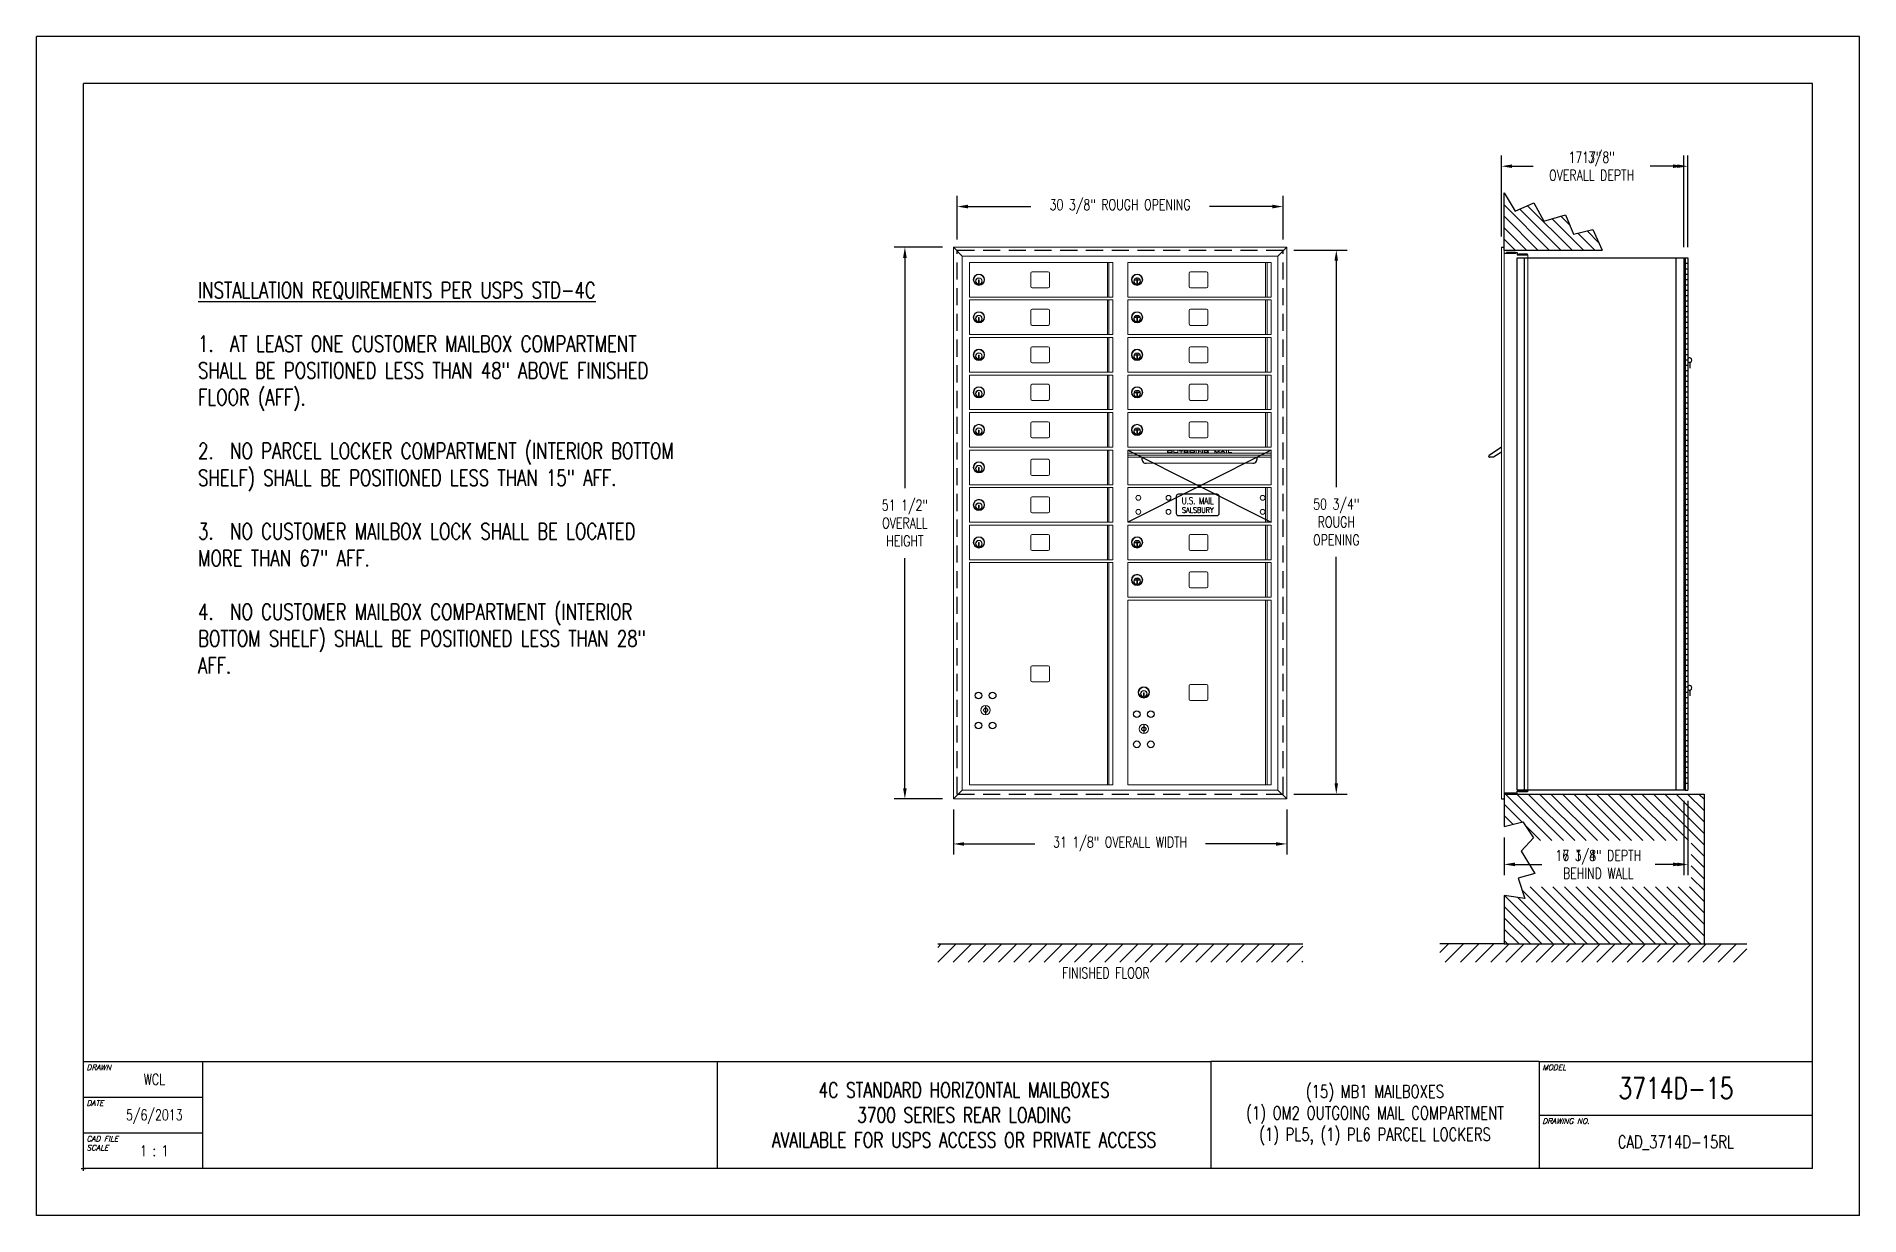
# Model space of a CAD drawing. Header units: inches. Extents: x 0 to 170, y 0 to 110.
import ezdxf
from ezdxf.enums import TextEntityAlignment as Align

# ---------------------------------------------------------------- set-up
doc = ezdxf.new("R2010")
doc.units = ezdxf.units.IN
doc.header["$MEASUREMENT"] = 0
doc.header["$PDMODE"] = 2
doc.header["$PDSIZE"] = 0.2
doc.linetypes.add('HIDDEN', pattern=[0.075, 0.05, -0.025])
doc.styles.add('Simplex Italic', font='SIMPLEX.shx', dxfattribs={"oblique": 15, "height": 3})
doc.styles.add('SQUASHED', font='simplex.shx', dxfattribs={"width": 4})
doc.styles.get("Standard").update_dxf_attribs({"font": 'simplex.shx', "width": 0.75})
doc.dimstyles.get("Standard").update_dxf_attribs({"dimtxt": 1, "dimasz": 1, "dimexe": 1, "dimexo": 1, "dimgap": 1, "dimtad": 0, "dimtih": 1, "dimtoh": 1, "dimdec": 3, "dimzin": 0, "dimdsep": 46, "dimlunit": 5, "dimtxsty": 'Standard', "dimcen": 0, "dimadec": 0, "dimazin": 0, "dimtfac": 1, "dimtdec": 3, "dimtofl": 0, "dimtmove": 0, "dimatfit": 3, "dimfxl": 1, "dimfrac": 2, "dimtolj": 1, "dimtzin": 0, "dimarcsym": 0})
pattern_1 = [(45, (-1425.3278, -186.7414), (-0.7071068, 0.7071068), [])]
pattern_2 = [(135, (-1592.3547, -322.2179), (-0.5303301, -0.5303301), [])]
pattern_3 = [(135, (-1592.3547, -318.7179), (-0.5303301, -0.5303301), [])]

# ---------------------------------------------------------------- blocks, each defined once
blk = doc.blocks.new('*D13')
at = {"color": 0, "lineweight": -2, "transparency": 16777216}
for p, q in [((117.24, 90.07), (122.21, 90.07)), ((121.21, 89.07), (121.21, 67.96)), ((121.21, 40.32), (121.21, 61.44)), ((117.24, 39.32), (122.21, 39.32))]:
    blk.add_line(p, q, dxfattribs=at)
at = {"color": 0, "lineweight": -3, "transparency": 16777216}
for points in [[(121.04, 89.07), (121.37, 89.07), (121.21, 90.07)], [(121.04, 40.32), (121.37, 40.32), (121.21, 39.32)]]:
    blk.add_solid(points, dxfattribs=at)
at = {"layer": 'Defpoints', "color": 0, "lineweight": -3, "transparency": 16777216}
for p in [(116.24, 90.07), (116.24, 39.32), (121.21, 39.32)]:
    blk.add_point(p, dxfattribs=at)
at = {"color": 0, "lineweight": -3, "transparency": 16777216, "insert": (121.21, 64.7), "char_height": 1, "attachment_point": 5}
blk.add_mtext('\\A1;50 3/4"\\PROUGH\\POPENING', dxfattribs=at)
blk = doc.blocks.new('*D14')
at = {"color": 0, "lineweight": -2, "transparency": 16777216}
for p, q in [((85.86, 91.07), (85.86, 95.13)), ((86.86, 94.13), (92.71, 94.13)), ((115.24, 94.13), (109.39, 94.13)), ((116.24, 91.07), (116.24, 95.13))]:
    blk.add_line(p, q, dxfattribs=at)
at = {"color": 0, "lineweight": -3, "transparency": 16777216}
for points in [[(86.86, 94.3), (86.86, 93.96), (85.86, 94.13)], [(115.24, 94.3), (115.24, 93.96), (116.24, 94.13)]]:
    blk.add_solid(points, dxfattribs=at)
at = {"layer": 'Defpoints', "color": 0, "lineweight": -3, "transparency": 16777216}
for p in [(116.24, 94.13), (85.86, 90.07), (116.24, 90.07)]:
    blk.add_point(p, dxfattribs=at)
at = {"color": 0, "lineweight": -3, "transparency": 16777216, "insert": (101.05, 94.13), "char_height": 1, "attachment_point": 5}
blk.add_mtext('\\A1;30 3/8" ROUGH OPENING', dxfattribs=at)
blk = doc.blocks.new('*D15')
at = {"color": 0, "lineweight": -2, "transparency": 16777216}
for p, q in [((85.5, 37.87), (85.5, 33.67)), ((116.6, 37.87), (116.6, 33.67)), ((86.5, 34.67), (93.11, 34.67)), ((115.6, 34.67), (109, 34.67))]:
    blk.add_line(p, q, dxfattribs=at)
at = {"color": 0, "lineweight": -3, "transparency": 16777216}
for points in [[(86.5, 34.83), (86.5, 34.5), (85.5, 34.67)], [(115.6, 34.83), (115.6, 34.5), (116.6, 34.67)]]:
    blk.add_solid(points, dxfattribs=at)
at = {"layer": 'Defpoints', "color": 0, "lineweight": -3, "transparency": 16777216}
for p in [(85.5, 38.87), (116.6, 38.87), (116.6, 34.67)]:
    blk.add_point(p, dxfattribs=at)
at = {"color": 0, "lineweight": -3, "transparency": 16777216, "insert": (101.05, 34.67), "char_height": 1, "attachment_point": 5}
blk.add_mtext('\\A1;31 1/8" OVERALL WIDTH', dxfattribs=at)
blk = doc.blocks.new('*D16')
at = {"color": 0, "lineweight": -2, "transparency": 16777216}
for p, q in [((84.5, 90.34), (79.98, 90.34)), ((80.98, 89.34), (80.98, 67.86)), ((80.98, 39.87), (80.98, 61.34)), ((84.5, 38.87), (79.98, 38.87))]:
    blk.add_line(p, q, dxfattribs=at)
at = {"color": 0, "lineweight": -3, "transparency": 16777216}
for points in [[(80.81, 89.34), (81.15, 89.34), (80.98, 90.34)], [(80.81, 39.87), (81.15, 39.87), (80.98, 38.87)]]:
    blk.add_solid(points, dxfattribs=at)
at = {"layer": 'Defpoints', "color": 0, "lineweight": -3, "transparency": 16777216}
for p in [(85.5, 90.34), (80.98, 38.87), (85.5, 38.87)]:
    blk.add_point(p, dxfattribs=at)
at = {"color": 0, "lineweight": -3, "transparency": 16777216, "insert": (80.98, 64.6), "char_height": 1, "attachment_point": 5}
blk.add_mtext('\\A1;51 1/2"\\POVERALL\\PHEIGHT', dxfattribs=at)
blk = doc.blocks.new('*D9')
at = {"color": 0, "lineweight": -2, "transparency": 16777216}
for p, q in [((154, 38.7), (154, 31.76)), ((136.86, 35.28), (136.86, 31.76)), ((137.86, 32.76), (140.36, 32.76)), ((153, 32.76), (150.93, 32.76))]:
    blk.add_line(p, q, dxfattribs=at)
at = {"color": 0, "lineweight": -3, "transparency": 16777216}
for points in [[(137.86, 32.93), (137.86, 32.59), (136.86, 32.76)], [(153, 32.93), (153, 32.59), (154, 32.76)]]:
    blk.add_solid(points, dxfattribs=at)
at = {"layer": 'Defpoints', "color": 0, "lineweight": -3, "transparency": 16777216}
for p in [(154, 39.7), (136.86, 36.28), (154, 32.76)]:
    blk.add_point(p, dxfattribs=at)
at = {"color": 0, "lineweight": -3, "transparency": 16777216, "insert": (145.64, 32.76), "char_height": 1, "attachment_point": 5}
blk.add_mtext('\\A1;17 1/8" DEPTH\\PBEHIND WALL', dxfattribs=at)
blk = doc.blocks.new('*D10')
at = {"color": 0, "lineweight": -2, "transparency": 16777216}
for p, q in [((136.6, 91.34), (136.6, 98.89)), ((154, 90.33), (154, 98.89)), ((137.6, 97.89), (139.56, 97.89)), ((153, 97.89), (150.49, 97.89))]:
    blk.add_line(p, q, dxfattribs=at)
at = {"color": 0, "lineweight": -3, "transparency": 16777216}
for points in [[(137.6, 98.06), (137.6, 97.73), (136.6, 97.89)], [(153, 98.06), (153, 97.73), (154, 97.89)]]:
    blk.add_solid(points, dxfattribs=at)
at = {"layer": 'Defpoints', "color": 0, "lineweight": -3, "transparency": 16777216}
for p in [(154, 97.89), (136.6, 90.34), (154, 89.33)]:
    blk.add_point(p, dxfattribs=at)
at = {"color": 0, "lineweight": -3, "transparency": 16777216, "insert": (145.02, 97.89), "char_height": 1, "attachment_point": 5}
blk.add_mtext('\\A1;17 3/8"\\POVERALL DEPTH', dxfattribs=at)
blk = doc.blocks.new('*D11')
at = {"color": 0, "lineweight": -2, "transparency": 16777216}
for p, q in [((136.6, 91.34), (136.6, 98.89)), ((153.62, 90.33), (153.62, 98.89)), ((137.6, 97.89), (139.56, 97.89)), ((152.62, 97.89), (150.49, 97.89))]:
    blk.add_line(p, q, dxfattribs=at)
at = {"color": 0, "lineweight": -3, "transparency": 16777216}
for points in [[(137.6, 98.06), (137.6, 97.73), (136.6, 97.89)], [(152.62, 98.06), (152.62, 97.73), (153.62, 97.89)]]:
    blk.add_solid(points, dxfattribs=at)
at = {"layer": 'Defpoints', "color": 0, "lineweight": -3, "transparency": 16777216}
for p in [(153.62, 97.89), (136.6, 90.34), (153.62, 89.33)]:
    blk.add_point(p, dxfattribs=at)
at = {"color": 0, "lineweight": -3, "transparency": 16777216, "insert": (145.02, 97.89), "char_height": 1, "attachment_point": 5}
blk.add_mtext('\\A1;17"\\POVERALL DEPTH', dxfattribs=at)
blk = doc.blocks.new('*D12')
at = {"color": 0, "lineweight": -2, "transparency": 16777216}
for p, q in [((153.62, 38.7), (153.62, 31.76)), ((136.86, 35.28), (136.86, 31.76)), ((137.86, 32.76), (140.29, 32.76)), ((152.62, 32.76), (151, 32.76))]:
    blk.add_line(p, q, dxfattribs=at)
at = {"color": 0, "lineweight": -3, "transparency": 16777216}
for points in [[(137.86, 32.93), (137.86, 32.59), (136.86, 32.76)], [(152.62, 32.93), (152.62, 32.59), (153.62, 32.76)]]:
    blk.add_solid(points, dxfattribs=at)
at = {"layer": 'Defpoints', "color": 0, "lineweight": -3, "transparency": 16777216}
for p in [(153.62, 39.7), (136.86, 36.28), (153.62, 32.76)]:
    blk.add_point(p, dxfattribs=at)
at = {"color": 0, "lineweight": -3, "transparency": 16777216, "insert": (145.64, 32.76), "char_height": 1, "attachment_point": 5}
blk.add_mtext('\\A1;16 3/4" DEPTH\\PBEHIND WALL', dxfattribs=at)

msp = doc.modelspace()

# ---------------------------------------------------------------- hatches: boundary and pattern name
at = {"lineweight": -3}
h = msp.add_hatch(dxfattribs=at)
h.set_pattern_fill('ANSI31', color=256, scale=6, angle=90, style=0)
h.set_pattern_definition(pattern_2)
h.paths.add_polyline_path([(140.5763, 92.7616), (139.6144, 94.463), (137.8756, 93.6863), (136.865, 95.4246), (136.865, 90.0737), (146.0074, 90.0737), (145.1267, 91.9849), (143.3139, 91.541), (142.574, 93.3534)])
h = msp.add_hatch(dxfattribs=at)
h.set_pattern_fill('ANSI31', color=256, scale=6, angle=90, style=0)
h.set_pattern_definition(pattern_2)
h.paths.add_polyline_path([(140.5763, 92.7616), (139.6144, 94.463), (137.8756, 93.6863), (136.865, 95.4246), (136.865, 90.0737), (146.0074, 90.0737), (145.1267, 91.9849), (143.3139, 91.541), (142.574, 93.3534)])
h = msp.add_hatch(dxfattribs=at)
h.set_pattern_fill('ANSI31', color=256, scale=6, angle=90, style=0)
h.set_pattern_definition(pattern_3)
h.paths.add_polyline_path([(136.865, 39.3237), (136.865, 38.8667), (136.865, 36.2832), (138.6064, 36.7177), (139.606, 35.239), (139.3722, 34.9891), (154.3008, 34.9891), (154.3008, 30.6512), (138.4392, 30.6512), (138.7877, 29.5885), (136.865, 29.8452), (136.865, 25.3337), (155.5, 25.3337), (155.5, 39.3237)])
h = msp.add_hatch(dxfattribs=at)
h.set_pattern_fill('ANSI31', color=256, scale=6, angle=90, style=0)
h.set_pattern_definition(pattern_3)
h.paths.add_polyline_path([(136.865, 39.3237), (136.865, 38.8667), (136.865, 36.2832), (138.6064, 36.7177), (139.606, 35.239), (139.3722, 34.9891), (154.3008, 34.9891), (154.3008, 30.6512), (138.4392, 30.6512), (138.7877, 29.5885), (136.865, 29.8452), (136.865, 25.3337), (155.5, 25.3337), (155.5, 39.3237)])
h = msp.add_hatch(dxfattribs=at)
h.set_pattern_fill('ANSI31', scale=8, style=0)
h.set_pattern_definition([(45, (-1411.8278, -186.7414), (-0.7071068, 0.7071068), [])])
h.paths.add_polyline_path([(118.1, 23.6233), (118.1, 25.3337), (84.0404, 25.3337), (84.0404, 23.6233)])
h = msp.add_hatch(dxfattribs=at)
h.set_pattern_fill('ANSI31', scale=8, style=0)
h.set_pattern_definition(pattern_1)
h.paths.add_polyline_path([(130.865, 25.3337), (130.865, 23.6233), (159.5, 23.6233), (159.5, 25.3337), (153.5, 25.3337), (136.865, 25.3337)])
h = msp.add_hatch(dxfattribs=at)
h.set_pattern_fill('ANSI31', scale=8, style=0)
h.set_pattern_definition(pattern_1)
h.paths.add_polyline_path([(130.865, 25.3337), (130.865, 23.6233), (159.5, 23.6233), (159.5, 25.3337), (153.5, 25.3337), (136.865, 25.3337)])

# ---------------------------------------------------------------- linework, layer by layer
at = {"color": 7}
for p, q in [((0, 0), (0, 110)), ((170, 110), (0, 110)), ((170, 0), (170, 110)), ((4.375, 4.375), (4.375, 105.625)), ((165.625, 105.625), (4.375, 105.625)), ((165.625, 4.375), (165.625, 105.625)), ((15.505, 4.375), (15.505, 14.375)), ((63.5, 4.375), (63.5, 14.375)), ((4.375, 11.045), (15.505, 11.045)), ((140.125, 9.375), (165.625, 9.375)), ((4.375, 7.715), (15.505, 7.715)), ((165.625, 4.375), (4.375, 4.375)), ((170, 0), (0, 0))]:
    msp.add_line(p, q, dxfattribs=at)
at = {"color": 7, "lineweight": -3}
for p, q in [((136.865, 90.0737), (136.865, 95.4246)), ((136.865, 95.4246), (137.8756, 93.6863)), ((136.865, 95.4246), (137.8756, 93.6863)), ((136.865, 90.0737), (136.865, 95.4246)), ((137.8756, 93.6863), (139.6144, 94.463)), ((137.8756, 93.6863), (139.6144, 94.463)), ((139.6144, 94.463), (140.5763, 92.7616)), ((139.6144, 94.463), (140.5763, 92.7616)), ((140.5763, 92.7616), (142.574, 93.3534)), ((140.5763, 92.7616), (142.574, 93.3534)), ((142.574, 93.3534), (143.3139, 91.541)), ((142.574, 93.3534), (143.3139, 91.541)), ((143.3139, 91.541), (145.1267, 91.9849)), ((143.3139, 91.541), (145.1267, 91.9849)), ((145.1267, 91.9849), (146.0074, 90.0737)), ((145.1267, 91.9849), (146.0074, 90.0737)), ((136.6, 90.3367), (136.865, 90.3367)), ((136.6, 90.3367), (136.865, 90.3367)), ((136.865, 90.0737), (146.0074, 90.0737)), ((136.865, 90.0737), (146.0074, 90.0737)), ((136.865, 89.7687), (137.95, 89.7687)), ((136.865, 89.7687), (137.95, 89.7687)), ((137.93, 89.8327), (137.07, 89.8327)), ((137.07, 89.8327), (137.07, 89.7687)), ((137.07, 89.8327), (137.07, 89.7687)), ((137.93, 89.8327), (137.07, 89.8327)), ((137.93, 89.7687), (137.93, 89.8327)), ((137.93, 89.7687), (137.93, 89.8327)), ((137.95, 89.8367), (137.95, 89.7687)), ((137.95, 89.8367), (138.07, 89.8367)), ((137.95, 89.8367), (138.07, 89.8367)), ((137.95, 89.8367), (137.95, 89.7687)), ((138.07, 89.8367), (138.07, 89.6247)), ((138.07, 89.8367), (138.07, 89.6247)), ((138.07, 89.6247), (139.07, 89.6247)), ((138.07, 89.6247), (139.07, 89.6247)), ((138.07, 89.3337), (153.75, 89.3337)), ((138.07, 39.6987), (138.07, 89.3337)), ((138.07, 39.6987), (138.07, 89.3337)), ((138.07, 89.3337), (153.625, 89.3337)), ((138.19, 89.6887), (138.19, 89.6247)), ((139.05, 89.6887), (138.19, 89.6887)), ((139.05, 89.6887), (138.19, 89.6887)), ((138.19, 89.6887), (138.19, 89.6247)), ((138.77, 39.6987), (138.77, 89.3337)), ((138.77, 39.6987), (138.77, 89.3337)), ((139.05, 89.6247), (139.05, 89.6887)), ((139.05, 89.6247), (139.05, 89.6887)), ((152.875, 89.3337), (152.875, 39.6987)), ((153.625, 89.3337), (153.625, 39.6987)), ((153.75, 89.3337), (153.75, 39.6987)), ((153.75, 89.3337), (153.75, 39.6987)), ((154, 89.3337), (154, 39.6987)), ((136.865, 39.4347), (137.95, 39.4347)), ((136.865, 39.4347), (137.95, 39.4347)), ((136.865, 39.3237), (136.865, 36.2832)), ((136.865, 39.3237), (155.5, 39.3237)), ((136.865, 39.3237), (155.5, 39.3237)), ((136.865, 39.3237), (136.865, 36.2832)), ((137.07, 39.3707), (137.07, 39.4347)), ((137.07, 39.3707), (137.07, 39.4347)), ((137.93, 39.3707), (137.07, 39.3707)), ((137.93, 39.3707), (137.07, 39.3707)), ((137.93, 39.4347), (137.93, 39.3707)), ((137.93, 39.4347), (137.93, 39.3707)), ((137.95, 39.3667), (137.95, 39.4347)), ((137.95, 39.3667), (137.95, 39.4347)), ((137.95, 39.3667), (138.07, 39.3667)), ((137.95, 39.3667), (138.07, 39.3667)), ((138.07, 39.6987), (139.07, 39.6987)), ((153.75, 39.6987), (138.07, 39.6987)), ((153.625, 39.6987), (138.07, 39.6987)), ((138.07, 39.6987), (139.07, 39.6987)), ((138.07, 39.5787), (139.07, 39.5787)), ((138.07, 39.3667), (138.07, 39.5787)), ((138.07, 39.3667), (138.07, 39.5787)), ((138.07, 39.5787), (139.07, 39.5787)), ((138.19, 39.5147), (138.19, 39.5787)), ((138.19, 39.5147), (138.19, 39.5787)), ((139.05, 39.5147), (138.19, 39.5147)), ((139.05, 39.5147), (138.19, 39.5147)), ((139.05, 39.5787), (139.05, 39.5147)), ((139.05, 39.5787), (139.05, 39.5147)), ((155.5, 39.3237), (155.5, 25.3337)), ((155.5, 39.3237), (155.5, 25.3337)), ((136.6, 38.8667), (136.865, 38.8667)), ((136.6, 38.8667), (136.865, 38.8667)), ((136.865, 29.8452), (136.865, 25.3337)), ((136.865, 29.8452), (136.865, 25.3337)), ((84.0404, 25.3337), (118.1, 25.3337)), ((136.865, 25.3337), (130.865, 25.3337)), ((136.865, 25.3337), (130.865, 25.3337)), ((136.865, 25.3337), (155.5, 25.3337)), ((136.865, 25.3337), (155.5, 25.3337)), ((155.5, 25.3337), (159.5, 25.3337)), ((155.5, 25.3337), (159.5, 25.3337))]:
    msp.add_line(p, q, dxfattribs=at)
at = {"color": 7, "linetype": 'Continuous', "lineweight": 15}
for p, q in [((136.865, 93.8367), (136.865, 38.8667)), ((136.865, 93.8367), (136.865, 38.8667)), ((85.504, 90.3367), (86.336, 89.5047)), ((85.504, 90.3367), (116.6, 90.3367)), ((85.504, 38.8667), (85.504, 90.3367)), ((85.504, 90.3367), (116.6, 90.3367)), ((116.6, 90.3367), (115.768, 89.5047)), ((116.6, 90.3367), (116.6, 38.8667)), ((136.6, 90.3367), (136.6, 38.8667)), ((136.6, 90.3367), (136.6, 38.8667)), ((86.336, 39.6987), (86.336, 89.5047)), ((86.336, 89.5047), (115.768, 89.5047)), ((87.007, 88.9137), (100.382, 88.9137)), ((87.007, 88.9137), (87.007, 85.6837)), ((99.8632, 88.9137), (99.8632, 85.6837)), ((100.004, 88.9137), (100.004, 85.6837)), ((100.382, 85.6837), (100.382, 88.9137)), ((101.761, 88.9137), (115.136, 88.9137)), ((101.761, 88.9137), (101.761, 85.6837)), ((114.6172, 88.9137), (114.6172, 85.6837)), ((114.758, 88.9137), (114.758, 85.6837)), ((115.136, 85.6837), (115.136, 88.9137)), ((115.768, 89.5047), (115.768, 39.6987)), ((139.07, 89.6247), (139.07, 39.5787)), ((139.07, 89.6247), (139.07, 39.5787)), ((87.852, 87.2787), (87.852, 86.9787)), ((87.912, 87.2787), (87.852, 87.2787)), ((87.852, 86.9787), (87.912, 86.9787)), ((87.912, 86.9787), (87.912, 87.2787)), ((92.722, 87.9237), (92.722, 86.6737)), ((94.347, 88.0487), (92.847, 88.0487)), ((94.472, 86.6737), (94.472, 87.9237)), ((102.606, 87.2787), (102.606, 86.9787)), ((102.666, 87.2787), (102.606, 87.2787)), ((102.606, 86.9787), (102.666, 86.9787)), ((102.666, 86.9787), (102.666, 87.2787)), ((107.476, 87.9237), (107.476, 86.6737)), ((109.101, 88.0487), (107.601, 88.0487)), ((109.226, 86.6737), (109.226, 87.9237)), ((87.007, 85.6837), (100.382, 85.6837)), ((87.007, 85.4137), (100.382, 85.4137)), ((87.007, 85.4137), (87.007, 82.1837)), ((92.847, 86.5487), (94.347, 86.5487)), ((99.8632, 85.4137), (99.8632, 82.1837)), ((100.004, 85.4137), (100.004, 82.1837)), ((100.382, 82.1837), (100.382, 85.4137)), ((101.761, 85.6837), (115.136, 85.6837)), ((101.761, 85.4137), (115.136, 85.4137)), ((101.761, 85.4137), (101.761, 82.1837)), ((107.601, 86.5487), (109.101, 86.5487)), ((114.6172, 85.4137), (114.6172, 82.1837)), ((114.758, 85.4137), (114.758, 82.1837)), ((115.136, 82.1837), (115.136, 85.4137)), ((87.852, 83.7787), (87.852, 83.4787)), ((87.912, 83.7787), (87.852, 83.7787)), ((87.852, 83.4787), (87.912, 83.4787)), ((87.912, 83.4787), (87.912, 83.7787)), ((92.722, 84.4237), (92.722, 83.1737)), ((94.347, 84.5487), (92.847, 84.5487)), ((94.472, 83.1737), (94.472, 84.4237)), ((102.606, 83.7787), (102.606, 83.4787)), ((102.666, 83.7787), (102.606, 83.7787)), ((102.606, 83.4787), (102.666, 83.4787)), ((102.666, 83.4787), (102.666, 83.7787)), ((107.476, 84.4237), (107.476, 83.1737)), ((109.101, 84.5487), (107.601, 84.5487)), ((109.226, 83.1737), (109.226, 84.4237)), ((87.007, 82.1837), (100.382, 82.1837)), ((87.007, 81.9137), (87.007, 78.6837)), ((87.007, 81.9137), (100.382, 81.9137)), ((92.847, 83.0487), (94.347, 83.0487)), ((99.8632, 81.9137), (99.8632, 78.6837)), ((100.004, 81.9137), (100.004, 78.6837)), ((100.382, 78.6837), (100.382, 81.9137)), ((101.761, 82.1837), (115.136, 82.1837)), ((101.761, 81.9137), (101.761, 78.6837)), ((101.761, 81.9137), (115.136, 81.9137)), ((107.601, 83.0487), (109.101, 83.0487)), ((114.6172, 81.9137), (114.6172, 78.6837)), ((114.758, 81.9137), (114.758, 78.6837)), ((115.136, 78.6837), (115.136, 81.9137)), ((87.912, 80.2787), (87.852, 80.2787)), ((87.852, 80.2787), (87.852, 79.9787)), ((87.852, 79.9787), (87.912, 79.9787)), ((87.912, 79.9787), (87.912, 80.2787)), ((92.722, 80.9237), (92.722, 79.6737)), ((94.347, 81.0487), (92.847, 81.0487)), ((94.472, 79.6737), (94.472, 80.9237)), ((102.666, 80.2787), (102.606, 80.2787)), ((102.606, 80.2787), (102.606, 79.9787)), ((102.606, 79.9787), (102.666, 79.9787)), ((102.666, 79.9787), (102.666, 80.2787)), ((107.476, 80.9237), (107.476, 79.6737)), ((109.101, 81.0487), (107.601, 81.0487)), ((109.226, 79.6737), (109.226, 80.9237)), ((87.007, 78.6837), (100.382, 78.6837)), ((87.007, 78.4137), (100.382, 78.4137)), ((87.007, 78.4137), (87.007, 75.1837)), ((92.847, 79.5487), (94.347, 79.5487)), ((99.8632, 78.4137), (99.8632, 75.1837)), ((100.004, 78.4137), (100.004, 75.1837)), ((100.382, 75.1837), (100.382, 78.4137)), ((101.761, 78.6837), (115.136, 78.6837)), ((101.761, 78.4137), (115.136, 78.4137)), ((101.761, 78.4137), (101.761, 75.1837)), ((107.601, 79.5487), (109.101, 79.5487)), ((114.6172, 78.4137), (114.6172, 75.1837)), ((114.758, 78.4137), (114.758, 75.1837)), ((115.136, 75.1837), (115.136, 78.4137)), ((87.852, 76.7787), (87.852, 76.4787)), ((87.912, 76.7787), (87.852, 76.7787)), ((87.912, 76.4787), (87.912, 76.7787)), ((92.722, 77.4237), (92.722, 76.1737)), ((94.347, 77.5487), (92.847, 77.5487)), ((94.472, 76.1737), (94.472, 77.4237)), ((102.606, 76.7787), (102.606, 76.4787)), ((102.666, 76.7787), (102.606, 76.7787)), ((102.666, 76.4787), (102.666, 76.7787)), ((107.476, 77.4237), (107.476, 76.1737)), ((109.101, 77.5487), (107.601, 77.5487)), ((109.226, 76.1737), (109.226, 77.4237)), ((87.007, 75.1837), (100.382, 75.1837)), ((87.007, 74.9137), (87.007, 71.6837)), ((87.007, 74.9137), (100.382, 74.9137)), ((87.852, 76.4787), (87.912, 76.4787)), ((92.847, 76.0487), (94.347, 76.0487)), ((99.8632, 74.9137), (99.8632, 71.6837)), ((100.004, 74.9137), (100.004, 71.6837)), ((100.382, 71.6837), (100.382, 74.9137)), ((101.761, 75.1837), (115.136, 75.1837)), ((101.761, 74.9137), (101.761, 71.6837)), ((101.761, 74.9137), (115.136, 74.9137)), ((102.606, 76.4787), (102.666, 76.4787)), ((107.601, 76.0487), (109.101, 76.0487)), ((114.6172, 74.9137), (114.6172, 71.6837)), ((114.758, 74.9137), (114.758, 71.6837)), ((115.136, 71.6837), (115.136, 74.9137)), ((87.912, 73.2787), (87.852, 73.2787)), ((87.852, 73.2787), (87.852, 72.9787)), ((87.912, 72.9787), (87.912, 73.2787)), ((92.722, 73.9237), (92.722, 72.6737)), ((94.347, 74.0487), (92.847, 74.0487)), ((94.472, 72.6737), (94.472, 73.9237)), ((102.666, 73.2787), (102.606, 73.2787)), ((102.606, 73.2787), (102.606, 72.9787)), ((102.666, 72.9787), (102.666, 73.2787)), ((107.476, 73.9237), (107.476, 72.6737)), ((109.101, 74.0487), (107.601, 74.0487)), ((109.226, 72.6737), (109.226, 73.9237)), ((87.007, 71.6837), (100.382, 71.6837)), ((87.007, 71.4137), (87.007, 68.1837)), ((87.007, 71.4137), (100.382, 71.4137)), ((87.852, 72.9787), (87.912, 72.9787)), ((92.847, 72.5487), (94.347, 72.5487)), ((99.8632, 71.4137), (99.8632, 68.1837)), ((100.004, 71.4137), (100.004, 68.1837)), ((100.382, 68.1837), (100.382, 71.4137)), ((101.761, 71.6837), (115.136, 71.6837)), ((101.761, 71.4137), (101.761, 68.1837)), ((102.606, 72.9787), (102.666, 72.9787)), ((107.601, 72.5487), (109.101, 72.5487)), ((115.136, 68.1837), (115.136, 71.4137)), ((87.912, 69.7787), (87.852, 69.7787)), ((87.852, 69.7787), (87.852, 69.4787)), ((87.912, 69.4787), (87.912, 69.7787)), ((92.722, 70.4237), (92.722, 69.1737)), ((94.347, 70.5487), (92.847, 70.5487)), ((94.472, 69.1737), (94.472, 70.4237)), ((87.007, 68.1837), (100.382, 68.1837)), ((87.852, 69.4787), (87.912, 69.4787)), ((92.847, 69.0487), (94.347, 69.0487)), ((87.007, 67.9137), (100.382, 67.9137)), ((87.007, 67.9137), (87.007, 64.6837)), ((92.722, 66.9237), (92.722, 65.6737)), ((94.347, 67.0487), (92.847, 67.0487)), ((94.472, 65.6737), (94.472, 66.9237)), ((99.8632, 67.9137), (99.8632, 64.6837)), ((100.004, 67.9137), (100.004, 64.6837)), ((100.382, 64.6837), (100.382, 67.9137)), ((101.761, 67.9137), (101.761, 64.6837)), ((101.761, 67.9137), (115.136, 67.9137)), ((114.6172, 67.9137), (114.6172, 64.6837)), ((114.758, 67.9137), (114.758, 64.6837)), ((115.136, 64.6837), (115.136, 67.9137)), ((87.007, 64.6837), (100.382, 64.6837)), ((87.852, 66.2787), (87.852, 65.9787)), ((87.912, 66.2787), (87.852, 66.2787)), ((87.852, 65.9787), (87.912, 65.9787)), ((87.912, 65.9787), (87.912, 66.2787)), ((92.847, 65.5487), (94.347, 65.5487)), ((101.761, 64.6837), (115.136, 64.6837)), ((87.007, 64.4137), (87.007, 61.1837)), ((87.007, 64.4137), (100.382, 64.4137)), ((92.722, 63.4237), (92.722, 62.1737)), ((94.347, 63.5487), (92.847, 63.5487)), ((94.472, 62.1737), (94.472, 63.4237)), ((99.8632, 64.4137), (99.8632, 61.1837)), ((100.004, 64.4137), (100.004, 61.1837)), ((100.382, 61.1837), (100.382, 64.4137)), ((101.761, 64.4137), (101.761, 61.1837)), ((101.761, 64.4137), (115.136, 64.4137)), ((107.476, 63.4237), (107.476, 62.1737)), ((109.101, 63.5487), (107.601, 63.5487)), ((109.226, 62.1737), (109.226, 63.4237)), ((114.6172, 64.4137), (114.6172, 61.1837)), ((114.758, 64.4137), (114.758, 61.1837)), ((115.136, 61.1837), (115.136, 64.4137)), ((87.912, 62.7787), (87.852, 62.7787)), ((87.852, 62.7787), (87.852, 62.4787)), ((87.852, 62.4787), (87.912, 62.4787)), ((87.912, 62.4787), (87.912, 62.7787)), ((92.847, 62.0487), (94.347, 62.0487)), ((102.666, 62.7787), (102.606, 62.7787)), ((102.606, 62.7787), (102.606, 62.4787)), ((102.606, 62.4787), (102.666, 62.4787)), ((102.666, 62.4787), (102.666, 62.7787)), ((107.601, 62.0487), (109.101, 62.0487)), ((87.007, 61.1837), (100.382, 61.1837)), ((87.007, 61.1837), (100.382, 61.1837)), ((87.007, 61.1837), (100.382, 61.1837)), ((87.007, 60.9137), (100.382, 60.9137)), ((87.007, 60.9137), (87.007, 40.1837)), ((99.8632, 60.9137), (99.8632, 40.1837)), ((100.004, 60.9137), (100.004, 40.1837)), ((100.382, 40.1837), (100.382, 60.9137)), ((101.761, 61.1837), (115.136, 61.1837)), ((101.761, 60.9137), (115.136, 60.9137)), ((101.761, 60.9137), (101.761, 57.6837)), ((107.476, 59.9237), (107.476, 58.6737)), ((109.101, 60.0487), (107.601, 60.0487)), ((109.226, 58.6737), (109.226, 59.9237)), ((114.6172, 60.9137), (114.6172, 57.6837)), ((114.758, 60.9137), (114.758, 57.6837)), ((115.136, 57.6837), (115.136, 60.9137)), ((102.606, 59.2787), (102.606, 58.9787)), ((102.666, 59.2787), (102.606, 59.2787)), ((102.606, 58.9787), (102.666, 58.9787)), ((102.666, 58.9787), (102.666, 59.2787)), ((107.601, 58.5487), (109.101, 58.5487)), ((101.761, 57.6837), (115.136, 57.6837)), ((101.761, 57.4137), (115.136, 57.4137)), ((101.761, 57.4137), (101.761, 40.1837)), ((114.6172, 57.4137), (114.6172, 40.1837)), ((114.758, 57.4137), (114.758, 40.1837)), ((115.136, 40.1837), (115.136, 57.4137)), ((92.722, 51.1737), (92.722, 49.9237)), ((94.347, 51.2987), (92.847, 51.2987)), ((94.472, 49.9237), (94.472, 51.1737)), ((92.847, 49.7987), (94.347, 49.7987)), ((107.476, 49.4237), (107.476, 48.1737)), ((109.101, 49.5487), (107.601, 49.5487)), ((109.226, 48.1737), (109.226, 49.4237)), ((103.291, 48.7787), (103.231, 48.7787)), ((103.231, 48.7787), (103.231, 48.4787)), ((103.231, 48.4787), (103.291, 48.4787)), ((103.291, 48.4787), (103.291, 48.7787)), ((107.601, 48.0487), (109.101, 48.0487)), ((85.504, 38.8667), (86.336, 39.6987)), ((115.768, 39.6987), (86.336, 39.6987)), ((87.007, 40.1837), (100.382, 40.1837)), ((101.761, 40.1837), (115.136, 40.1837)), ((116.6, 38.8667), (115.768, 39.6987)), ((116.6, 38.8667), (85.504, 38.8667))]:
    msp.add_line(p, q, dxfattribs=at)
at = {"color": 7, "linetype": 'HIDDEN', "lineweight": -3, "ltscale": 32}
for p, q in [((85.8645, 90.0737), (116.2395, 90.0737)), ((85.8645, 39.3237), (85.8645, 89.9762)), ((116.2395, 39.3237), (116.2395, 89.9762)), ((85.8645, 39.3237), (116.2395, 39.3237))]:
    msp.add_line(p, q, dxfattribs=at)
at = {"lineweight": -3}
for p, q in [((153.75, 89.3337), (154, 89.3337)), ((153.75, 88.8337), (154, 88.8337)), ((153.75, 88.3337), (154, 88.3337)), ((153.75, 87.8337), (154, 87.8337)), ((153.75, 87.3337), (154, 87.3337)), ((153.75, 86.8337), (154, 86.8337)), ((153.75, 86.3337), (154, 86.3337)), ((153.75, 85.8337), (154, 85.8337)), ((153.75, 85.3337), (154, 85.3337)), ((153.75, 84.8337), (154, 84.8337)), ((153.75, 84.3337), (154, 84.3337)), ((153.75, 83.8337), (154, 83.8337)), ((153.75, 83.3337), (154, 83.3337)), ((153.75, 82.8337), (154, 82.8337)), ((153.75, 82.3337), (154, 82.3337)), ((153.75, 81.8337), (154, 81.8337)), ((153.75, 81.3337), (154, 81.3337)), ((153.75, 80.8337), (154, 80.8337)), ((153.75, 80.3337), (154, 80.3337)), ((153.75, 79.8337), (154, 79.8337)), ((153.75, 79.3337), (154, 79.3337)), ((153.75, 78.8337), (154, 78.8337)), ((153.75, 78.3337), (154, 78.3337)), ((154.16, 79.5912), (154.16, 79.0612)), ((153.75, 77.8337), (154, 77.8337)), ((153.75, 77.3337), (154, 77.3337)), ((153.75, 76.8337), (154, 76.8337)), ((153.75, 76.3337), (154, 76.3337)), ((153.75, 75.8337), (154, 75.8337)), ((153.75, 75.3337), (154, 75.3337)), ((153.75, 74.8337), (154, 74.8337)), ((153.75, 74.3337), (154, 74.3337)), ((153.75, 73.8337), (154, 73.8337)), ((153.75, 73.3337), (154, 73.3337)), ((115.136, 71.4137), (101.761, 64.6837)), ((101.761, 71.4137), (115.136, 64.6837)), ((136.6, 71.6837), (135.4521, 70.9083)), ((136.6, 71.6837), (135.4521, 70.9083)), ((153.75, 72.8337), (154, 72.8337)), ((153.75, 72.3337), (154, 72.3337)), ((153.75, 71.8337), (154, 71.8337)), ((135.8784, 70.7437), (135.5025, 70.7437)), ((135.8784, 70.7437), (135.5025, 70.7437)), ((136.6, 71.2312), (135.8784, 70.7437)), ((136.6, 71.2312), (135.8784, 70.7437)), ((153.75, 71.3337), (154, 71.3337)), ((153.75, 70.8337), (154, 70.8337)), ((153.75, 70.3337), (154, 70.3337)), ((153.75, 69.8337), (154, 69.8337)), ((153.75, 69.3337), (154, 69.3337)), ((153.75, 68.8337), (154, 68.8337)), ((153.75, 68.3337), (154, 68.3337)), ((106.289, 67.0987), (106.289, 65.4987)), ((110.089, 67.2987), (106.489, 67.2987)), ((110.289, 65.4987), (110.289, 67.0987)), ((153.75, 67.8337), (154, 67.8337)), ((153.75, 67.3337), (154, 67.3337)), ((153.75, 66.8337), (154, 66.8337)), ((153.75, 66.3337), (154, 66.3337)), ((106.489, 65.2987), (110.089, 65.2987)), ((153.75, 65.8337), (154, 65.8337)), ((153.75, 65.3337), (154, 65.3337)), ((153.75, 64.8337), (154, 64.8337)), ((153.75, 64.3337), (154, 64.3337)), ((153.75, 63.8337), (154, 63.8337)), ((153.75, 63.3337), (154, 63.3337)), ((153.75, 62.8337), (154, 62.8337)), ((153.75, 62.3337), (154, 62.3337)), ((153.75, 61.8337), (154, 61.8337)), ((153.75, 61.3337), (154, 61.3337)), ((153.75, 60.8337), (154, 60.8337)), ((153.75, 60.3337), (154, 60.3337)), ((153.75, 59.8337), (154, 59.8337)), ((153.75, 59.3337), (154, 59.3337)), ((153.75, 58.8337), (154, 58.8337)), ((153.75, 58.3337), (154, 58.3337)), ((153.75, 57.8337), (154, 57.8337)), ((153.75, 57.3337), (154, 57.3337)), ((153.75, 56.8337), (154, 56.8337)), ((153.75, 56.3337), (154, 56.3337)), ((153.75, 55.8337), (154, 55.8337)), ((153.75, 55.3337), (154, 55.3337)), ((153.75, 54.8337), (154, 54.8337)), ((153.75, 54.3337), (154, 54.3337)), ((153.75, 53.8337), (154, 53.8337)), ((153.75, 53.3337), (154, 53.3337)), ((153.75, 52.8337), (154, 52.8337)), ((153.75, 52.3337), (154, 52.3337)), ((153.75, 51.8337), (154, 51.8337)), ((153.75, 51.3337), (154, 51.3337)), ((153.75, 50.8337), (154, 50.8337)), ((153.75, 50.3337), (154, 50.3337)), ((153.75, 49.8337), (154, 49.8337)), ((153.75, 49.3337), (154, 49.3337)), ((153.75, 48.8337), (154, 48.8337)), ((153.75, 48.3337), (154, 48.3337)), ((153.75, 47.8337), (154, 47.8337)), ((154.16, 49.0212), (154.16, 48.4912)), ((88.507, 47.5862), (88.507, 46.7112)), ((153.75, 47.3337), (154, 47.3337)), ((153.75, 46.8337), (154, 46.8337)), ((153.75, 46.3337), (154, 46.3337)), ((103.261, 45.8362), (103.261, 44.9612)), ((153.75, 45.8337), (154, 45.8337)), ((153.75, 45.3337), (154, 45.3337)), ((153.75, 44.8337), (154, 44.8337)), ((153.75, 44.3337), (154, 44.3337)), ((153.75, 43.8337), (154, 43.8337)), ((153.75, 43.3337), (154, 43.3337)), ((153.75, 42.8337), (154, 42.8337)), ((153.75, 42.3337), (154, 42.3337)), ((153.75, 41.8337), (154, 41.8337)), ((153.75, 41.3337), (154, 41.3337)), ((153.75, 40.8337), (154, 40.8337)), ((153.75, 40.3337), (154, 40.3337)), ((153.75, 39.6987), (154, 39.6987)), ((136.865, 36.2832), (138.6064, 36.7177)), ((136.865, 36.2832), (138.6064, 36.7177)), ((138.6064, 36.7177), (139.606, 35.239)), ((138.6064, 36.7177), (139.606, 35.239)), ((139.606, 35.239), (138.4465, 34.0001)), ((139.606, 35.239), (138.4465, 34.0001)), ((138.4465, 34.0001), (139.7259, 31.922)), ((138.4465, 34.0001), (139.7259, 31.922)), ((139.7259, 31.922), (138.1666, 31.4824)), ((139.7259, 31.922), (138.1666, 31.4824)), ((138.1666, 31.4824), (138.7877, 29.5885)), ((138.1666, 31.4824), (138.7877, 29.5885)), ((138.7877, 29.5885), (136.865, 29.8452)), ((138.7877, 29.5885), (136.865, 29.8452)), ((4.375, 14.375), (15.505, 14.375)), ((15.505, 14.375), (63.5, 14.375)), ((63.5, 14.375), (109.5, 14.375)), ((140.125, 14.375), (109.5, 14.375)), ((109.5, 14.375), (109.5, 4.375)), ((140.125, 14.375), (165.625, 14.375)), ((140.125, 14.375), (140.125, 4.375))]:
    msp.add_line(p, q, dxfattribs=at)
at = {"linetype": 'Continuous', "lineweight": 15}
for p, q in [((101.761, 71.4137), (115.136, 71.4137)), ((101.761, 71.1137), (115.1362, 71.1137)), ((101.761, 70.9237), (115.1362, 70.9237)), ((101.761, 70.7437), (115.1362, 70.7437)), ((103.4637, 70.1837), (113.4337, 70.1837)), ((101.761, 68.1837), (115.136, 68.1837))]:
    msp.add_line(p, q, dxfattribs=at)
at = {"color": 7, "linetype": 'Continuous', "lineweight": 15, "extrusion": (1.83338e-14, 6.74315e-15, -1)}
for centre, radius in [((-87.882, 87.2987), 0.525), ((-87.882, 87.2987), 0.485), ((-87.882, 87.1787), 0.3), ((-87.882, 83.7987), 0.525), ((-87.882, 83.7987), 0.485), ((-87.882, 83.6787), 0.3), ((-87.882, 80.2987), 0.525), ((-87.882, 80.2987), 0.485), ((-87.882, 80.1787), 0.3), ((-87.882, 76.7987), 0.525), ((-87.882, 76.7987), 0.485), ((-87.882, 76.6787), 0.3), ((-87.882, 73.2987), 0.525), ((-87.882, 73.2987), 0.485), ((-87.882, 73.1787), 0.3), ((-87.882, 69.7987), 0.525), ((-87.882, 69.7987), 0.485), ((-87.882, 69.6787), 0.3), ((-87.882, 66.2987), 0.525), ((-87.882, 66.2987), 0.485), ((-87.882, 66.1787), 0.3), ((-87.882, 62.7987), 0.525), ((-87.882, 62.7987), 0.485), ((-87.882, 62.6787), 0.3)]:
    msp.add_circle(centre, radius, dxfattribs=at)
at = {"color": 7, "linetype": 'Continuous', "lineweight": 15}
for centre, radius in [((87.882, 87.1787), 0.31), ((87.882, 87.1787), 0.285), ((102.636, 87.1787), 0.31), ((102.636, 87.1787), 0.285), ((87.882, 83.6787), 0.31), ((87.882, 83.6787), 0.285), ((102.636, 83.6787), 0.31), ((102.636, 83.6787), 0.285), ((87.882, 80.1787), 0.31), ((87.882, 80.1787), 0.285), ((102.636, 80.1787), 0.31), ((102.636, 80.1787), 0.285), ((87.882, 76.6787), 0.31), ((87.882, 76.6787), 0.285), ((102.636, 76.6787), 0.31), ((102.636, 76.6787), 0.285), ((87.882, 73.1787), 0.31), ((87.882, 73.1787), 0.285), ((102.636, 73.1787), 0.31), ((102.636, 73.1787), 0.285), ((87.882, 69.6787), 0.31), ((87.882, 69.6787), 0.285), ((87.882, 66.1787), 0.31), ((87.882, 66.1787), 0.285), ((87.882, 62.6787), 0.31), ((87.882, 62.6787), 0.285), ((102.636, 62.6787), 0.31), ((102.636, 62.6787), 0.285), ((102.636, 59.1787), 0.31), ((102.636, 59.1787), 0.285), ((103.261, 48.6787), 0.31), ((103.261, 48.6787), 0.285), ((88.507, 47.1487), 0.4375), ((103.261, 45.3987), 0.4375)]:
    msp.add_circle(centre, radius, dxfattribs=at)
at = {"color": 7, "linetype": 'Continuous', "lineweight": 15, "extrusion": (5.68252e-15, 4.67765e-15, -1)}
for centre, radius in [((-102.636, 87.2987), 0.525), ((-102.636, 87.2987), 0.485), ((-102.636, 87.1787), 0.3), ((-102.636, 83.7987), 0.525), ((-102.636, 83.7987), 0.485), ((-102.636, 83.6787), 0.3), ((-102.636, 80.2987), 0.525), ((-102.636, 80.2987), 0.485), ((-102.636, 80.1787), 0.3), ((-102.636, 76.7987), 0.525), ((-102.636, 76.7987), 0.485), ((-102.636, 76.6787), 0.3), ((-102.636, 73.2987), 0.525), ((-102.636, 73.2987), 0.485), ((-102.636, 73.1787), 0.3), ((-102.636, 62.7987), 0.525), ((-102.636, 62.7987), 0.485), ((-102.636, 62.6787), 0.3), ((-102.636, 59.2987), 0.525), ((-102.636, 59.2987), 0.485), ((-102.636, 59.1787), 0.3)]:
    msp.add_circle(centre, radius, dxfattribs=at)
at = {"color": 7, "linetype": 'Continuous', "lineweight": 15, "extrusion": (1.09534e-15, 5.8752e-15, -1)}
for centre in [(-102.746, 66.9547), (-105.559, 66.9547), (-102.746, 65.6427), (-105.559, 65.6427)]:
    msp.add_circle(centre, 0.23, dxfattribs=at)
at = {"color": 7, "linetype": 'Continuous', "lineweight": 15, "extrusion": (9.67756e-16, 5.8504e-15, -1)}
for centre in [(-114.341, 66.9547), (-114.341, 65.6427)]:
    msp.add_circle(centre, 0.23, dxfattribs=at)
at = {"color": 7, "linetype": 'Continuous', "lineweight": 15, "extrusion": (5.3509e-15, 5.31746e-15, -1)}
for centre, radius in [((-103.261, 48.7987), 0.525), ((-103.261, 48.7987), 0.485), ((-103.261, 48.6787), 0.3)]:
    msp.add_circle(centre, radius, dxfattribs=at)
at = {"color": 7, "lineweight": -3}
for centre in [(87.8488, 48.5237), (89.1613, 48.5237), (87.8488, 45.7112), (89.1613, 45.7112), (102.6028, 46.7737), (103.9153, 46.7737), (102.6028, 43.9612), (103.9153, 43.9612)]:
    msp.add_circle(centre, 0.3125, dxfattribs=at)
at = {"lineweight": -3}
for centre in [(88.507, 47.1487), (103.261, 45.3987)]:
    msp.add_circle(centre, 0.1875, dxfattribs=at)
at = {"color": 7, "linetype": 'Continuous', "lineweight": 15}
for centre, start, end in [((92.847, 87.9237), 90, 180), ((94.347, 87.9237), 0, 90), ((107.601, 87.9237), 90, 180), ((109.101, 87.9237), 0, 90), ((92.847, 86.6737), 180, 270), ((94.347, 86.6737), 270, 360), ((107.601, 86.6737), 180, 270), ((109.101, 86.6737), 270, 360), ((92.847, 84.4237), 90, 180), ((94.347, 84.4237), 0, 90), ((107.601, 84.4237), 90, 180), ((109.101, 84.4237), 0, 90), ((92.847, 83.1737), 180, 270), ((94.347, 83.1737), 270, 360), ((107.601, 83.1737), 180, 270), ((109.101, 83.1737), 270, 360), ((92.847, 80.9237), 90, 180), ((94.347, 80.9237), 0, 90), ((107.601, 80.9237), 90, 180), ((109.101, 80.9237), 0, 90), ((92.847, 79.6737), 180, 270), ((94.347, 79.6737), 270, 360), ((107.601, 79.6737), 180, 270), ((109.101, 79.6737), 270, 360), ((92.847, 77.4237), 90, 180), ((94.347, 77.4237), 0, 90), ((107.601, 77.4237), 90, 180), ((109.101, 77.4237), 0, 90), ((92.847, 76.1737), 180, 270), ((94.347, 76.1737), 270, 360), ((107.601, 76.1737), 180, 270), ((109.101, 76.1737), 270, 360), ((92.847, 73.9237), 90, 180), ((94.347, 73.9237), 0, 90), ((107.601, 73.9237), 90, 180), ((109.101, 73.9237), 0, 90), ((92.847, 72.6737), 180, 270), ((94.347, 72.6737), 270, 360), ((107.601, 72.6737), 180, 270), ((109.101, 72.6737), 270, 360), ((92.847, 70.4237), 90, 180), ((94.347, 70.4237), 0, 90), ((92.847, 69.1737), 180, 270), ((94.347, 69.1737), 270, 360), ((92.847, 66.9237), 90, 180), ((94.347, 66.9237), 0, 90), ((92.847, 65.6737), 180, 270), ((94.347, 65.6737), 270, 360), ((92.847, 63.4237), 90, 180), ((94.347, 63.4237), 0, 90), ((107.601, 63.4237), 90, 180), ((109.101, 63.4237), 0, 90), ((92.847, 62.1737), 180, 270), ((94.347, 62.1737), 270, 360), ((107.601, 62.1737), 180, 270), ((109.101, 62.1737), 270, 360), ((107.601, 59.9237), 90, 180), ((109.101, 59.9237), 0, 90), ((107.601, 58.6737), 180, 270), ((109.101, 58.6737), 270, 360), ((92.847, 51.1737), 90, 180), ((94.347, 51.1737), 0, 90), ((92.847, 49.9237), 180, 270), ((94.347, 49.9237), 270, 360), ((107.601, 49.4237), 90, 180), ((109.101, 49.4237), 0, 90), ((107.601, 48.1737), 180, 270), ((109.101, 48.1737), 270, 360)]:
    msp.add_arc(centre, 0.125, start, end, dxfattribs=at)
at = {"lineweight": -3}
for centre, radius, start, end in [((154.16, 79.8012), 0.21, 220.367594, 139.632406), ((103.4637, 70.5737), 0.39, 154.157587, 270), ((113.4337, 70.5737), 0.39, 270, 25.842413), ((135.5025, 70.8337), 0.09, 124.040027, 270), ((135.5025, 70.8337), 0.09, 124.040027, 270), ((106.489, 67.0987), 0.2, 90, 180), ((110.089, 67.0987), 0.2, 0, 90), ((106.489, 65.4987), 0.2, 180, 270), ((110.089, 65.4987), 0.2, 270, 0), ((154.16, 49.2312), 0.21, 220.367594, 139.632406)]:
    msp.add_arc(centre, radius, start, end, dxfattribs=at)
at = {"color": 7, "lineweight": -3}
for p in [(102.636, 87.2987), (102.636, 83.7987), (102.636, 80.2987), (102.636, 76.7987), (102.636, 73.2987), (102.636, 62.7987), (102.636, 59.2987)]:
    msp.add_point(p, dxfattribs=at)
at = {"lineweight": -3}
msp.add_point((4.375, 4.375), dxfattribs=at)

# ---------------------------------------------------------------- texts
at = {"color": 7, "style": 'Simplex Italic', "oblique": 15}
for s, p in [('DRAWN', (4.675, 14.075)), ('MODEL', (140.425, 14.075)), ('DATE', (4.675, 10.745)), ('DRAWING NO.', (140.425, 9.065))]:
    msp.add_text(s, height=0.5, dxfattribs=at).set_placement(p, align=Align.TOP_LEFT)
at = {"color": 7, "width": 0.75}
for s, height, p in [('WCL', 1, (10.9912, 12.71)), ('5/6/2013', 1, (10.9912, 9.385)), ('CAD_3714D-15RL', 1.2, (152.875, 6.875)), ('1 : 1', 1, (10.9912, 6.05))]:
    msp.add_text(s, height=height, dxfattribs=at).set_placement(p, align=Align.MIDDLE_CENTER)
at = {"color": 7, "insert": (15.0714, 87.0834), "char_height": 1.5, "width": 48.496496, "attachment_point": 1}
msp.add_mtext('{\\LINSTALLATION REQUIREMENTS PER USPS STD-4C}\\P\\P1.  AT LEAST ONE CUSTOMER MAILBOX COMPARTMENT SHALL BE POSITIONED LESS THAN 48" ABOVE FINISHED FLOOR (AFF).\\P\\P2.  NO PARCEL LOCKER COMPARTMENT (INTERIOR BOTTOM SHELF) SHALL BE POSITIONED LESS THAN 15" AFF.\\P\\P3.  NO CUSTOMER MAILBOX LOCK SHALL BE LOCATED MORE THAN 67" AFF.\\P\\P4.  NO CUSTOMER MAILBOX COMPARTMENT (INTERIOR BOTTOM SHELF) SHALL BE POSITIONED LESS THAN 28" AFF.', dxfattribs=at)
at = {"lineweight": -3, "insert": (108.4487, 71.2637), "char_height": 0.15, "width": 8, "attachment_point": 5, "style": 'SQUASHED'}
msp.add_mtext('OUTGOING MAIL', dxfattribs=at)
at = {"lineweight": -3, "attachment_point": 5}
for s, insert, char_height, width in [('U.S. MAIL', (108.289, 66.6828), 0.64, 5.611748), ('SALSBURY', (108.289, 65.8136), 0.5, 5.611748), ('4C STANDARD HORIZONTAL MAILBOXES\\P3700 SERIES REAR LOADING\\PAVAILABLE FOR USPS ACCESS OR PRIVATE ACCESS                                                    ', (86.5, 9.375), 1.4, 55.324242), ('(15) MB1 MAILBOXES\\P(1) OM2 OUTGOING MAIL COMPARTMENT\\P(1) PL5, (1) PL6 PARCEL LOCKERS                                                  ', (124.8125, 9.375), 1.2, 32.585839)]:
    msp.add_mtext(s, dxfattribs=dict(at, insert=insert, char_height=char_height, width=width))
at = {"color": 7, "lineweight": -3}
for s, insert, char_height, width, attachment_point in [('FINISHED FLOOR', (95.6415, 23.1275), 1, 19.392164, 1), ('3714D-15', (152.875, 12.875), 2, 15.53206, 2)]:
    msp.add_mtext(s, dxfattribs=dict(at, insert=insert, char_height=char_height, width=width, attachment_point=attachment_point))
at = {"color": 7, "lineweight": -3, "insert": (4.675, 7.415), "char_height": 0.5, "width": 6.133886, "attachment_point": 1, "style": 'Simplex Italic'}
msp.add_mtext('CAD FILE\\PSCALE', dxfattribs=at)

# ---------------------------------------------------------------- dimensions: what is measured, and where the dimension line sits
at = {"lineweight": -3}
for base, p2, picture in [((154, 97.8935), (154, 89.3337), '*D10'), ((153.625, 97.8935), (153.625, 89.3337), '*D11')]:
    dim = msp.add_linear_dim(base=base, p1=(136.6, 90.3367), p2=p2, text='<>\\POVERALL DEPTH', dimstyle='Standard', override={"dimpost": '"'}, dxfattribs=at)
    dim.commit()
    dim.dimension.update_dxf_attribs({"geometry": picture, "text_midpoint": (145.0239, 97.8935), "dimtype": 160})
at = {"color": 7, "lineweight": -3}
for base, p1, p2, text, picture, middle in [((116.2395, 94.129), (85.8645, 90.0737), (116.2395, 90.0737), '<> ROUGH OPENING', '*D14', (101.052, 94.129)), ((116.6, 34.6681), (85.504, 38.8667), (116.6, 38.8667), '<> OVERALL WIDTH', '*D15', (101.052, 34.6681))]:
    dim = msp.add_linear_dim(base=base, p1=p1, p2=p2, text=text, dimstyle='Standard', override={"dimpost": '"'}, dxfattribs=at)
    dim.commit()
    dim.dimension.update_dxf_attribs({"geometry": picture, "text_midpoint": middle})
for base, p1, p2, text, picture, middle in [((80.981, 38.8667), (85.504, 90.3367), (85.504, 38.8667), '<>\\POVERALL\\PHEIGHT', '*D16', (80.981, 64.6017)), ((121.2082, 39.3237), (116.2395, 90.0737), (116.2395, 39.3237), '<>\\PROUGH\\POPENING', '*D13', (121.2082, 64.6987))]:
    dim = msp.add_linear_dim(base=base, p1=p1, p2=p2, angle=90, text=text, dimstyle='Standard', override={"dimpost": '"'}, dxfattribs=at)
    dim.commit()
    dim.dimension.update_dxf_attribs({"geometry": picture, "text_midpoint": middle})
for base, p2, picture in [((154, 32.7612), (154, 39.6987), '*D9'), ((153.625, 32.7612), (153.625, 39.6987), '*D12')]:
    dim = msp.add_linear_dim(base=base, p1=(136.865, 36.2832), p2=p2, text='<> DEPTH\\PBEHIND WALL', dimstyle='Standard', override={"dimpost": '"'}, dxfattribs=at)
    dim.commit()
    dim.dimension.update_dxf_attribs({"geometry": picture, "text_midpoint": (145.6433, 32.7612), "dimtype": 160})

doc.saveas('drawing.dxf')
